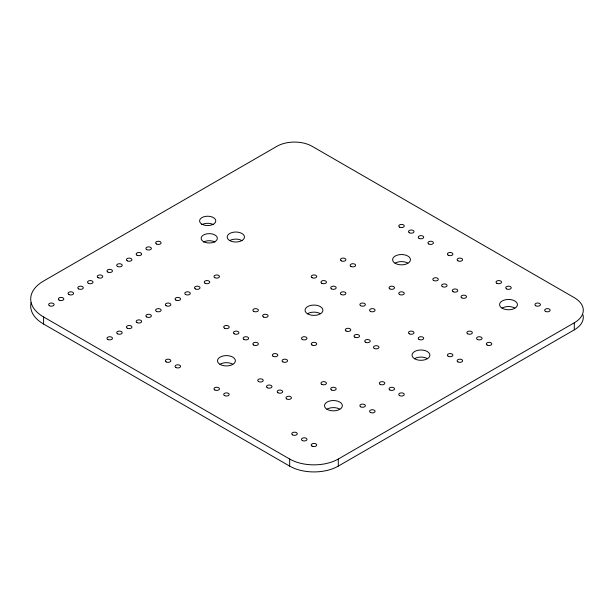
<?xml version="1.0" encoding="UTF-8"?>
<svg xmlns="http://www.w3.org/2000/svg" width="614" height="614" viewBox="0 0 614 614"><rect width="100%" height="100%" fill="white"/><g stroke="black" fill="none" stroke-linecap="round" stroke-linejoin="round"><path stroke-width="0.92" d="M43.602 316.97L289.662 459.034A34.392 19.855 0 0 0 338.291 459.034L574.29 322.78A30.754 17.76 0 0 0 574.29 297.667L312.058 146.27A24.798 14.314 0 0 0 276.991 146.27L43.602 281.012A44.039 25.427 0 0 0 43.602 316.97L43.602 324.046L289.662 466.11A34.392 19.855 0 0 0 338.291 466.11L574.29 329.856A30.754 17.76 0 0 0 583.039 314.982M574.29 322.78L574.29 329.856M338.291 459.034L338.291 466.11M289.662 459.034L289.662 466.11M229.69 240.558A8.665 5.004 0 0 0 244.18 238.316A8.665 5.004 0 0 0 233.573 232.192A8.665 5.004 0 0 0 229.69 240.558A8.665 5.004 0 0 1 241.939 240.558M43.602 324.046A44.039 25.427 0 0 1 31.076 302.748M502.183 308.036A8.941 5.165 0 0 1 514.824 308.036M395.193 263.107A8.941 5.165 0 0 1 407.834 263.107M414.642 358.576A8.941 5.165 0 0 1 427.29 358.576M307.652 313.647A8.941 5.165 0 0 1 320.301 313.647M327.108 409.116A8.941 5.165 0 0 1 339.749 409.116M220.119 364.186A8.941 5.165 0 0 1 232.76 364.186M201.945 224.655A8.12 4.689 0 0 1 213.426 224.655M203.495 242.069A8.12 4.689 0 0 1 214.977 242.069M502.183 308.259A8.941 5.165 0 0 0 517.141 305.949A8.941 5.165 0 0 0 506.189 299.624A8.941 5.165 0 0 0 502.183 308.259M395.193 263.337A8.941 5.165 0 0 0 410.152 261.019A8.941 5.165 0 0 0 399.2 254.703A8.941 5.165 0 0 0 395.193 263.337M414.642 358.799A8.941 5.165 0 0 0 429.6 356.481A8.941 5.165 0 0 0 418.648 350.164A8.941 5.165 0 0 0 414.642 358.799M307.652 313.877A8.941 5.165 0 0 0 322.611 311.559A8.941 5.165 0 0 0 311.659 305.242A8.941 5.165 0 0 0 307.652 313.877M327.108 409.338A8.941 5.165 0 0 0 342.067 407.021A8.941 5.165 0 0 0 331.115 400.704A8.941 5.165 0 0 0 327.108 409.338M220.119 364.417A8.941 5.165 0 0 0 235.078 362.099A8.941 5.165 0 0 0 224.125 355.775A8.941 5.165 0 0 0 220.119 364.417M201.945 224.202A8.12 4.689 0 0 0 215.522 222.107A8.12 4.689 0 0 0 205.583 216.366A8.12 4.689 0 0 0 201.945 224.202M203.495 241.624A8.12 4.689 0 0 0 217.08 239.521A8.12 4.689 0 0 0 207.133 233.788A8.12 4.689 0 0 0 203.495 241.624M433.607 280.46A2.748 1.589 0 0 0 438.212 279.754A2.748 1.589 0 0 0 434.842 277.804A2.748 1.589 0 0 0 433.607 280.46M442.364 286.638A2.748 1.589 0 0 0 446.969 285.924A2.748 1.589 0 0 0 443.6 283.983A2.748 1.589 0 0 0 442.364 286.638M453.063 291.696A2.748 1.589 0 0 0 457.668 290.982A2.748 1.589 0 0 0 454.299 289.033A2.748 1.589 0 0 0 453.063 291.696M461.82 297.874A2.748 1.589 0 0 0 466.417 297.161A2.748 1.589 0 0 0 463.048 295.211A2.748 1.589 0 0 0 461.82 297.874M258.532 381.54A2.748 1.589 0 0 0 263.137 380.826A2.748 1.589 0 0 0 259.768 378.884A2.748 1.589 0 0 0 258.532 381.54M267.29 387.718A2.748 1.589 0 0 0 271.895 387.004A2.748 1.589 0 0 0 268.525 385.062A2.748 1.589 0 0 0 267.29 387.718M277.988 392.776A2.748 1.589 0 0 0 282.593 392.062A2.748 1.589 0 0 0 279.224 390.113A2.748 1.589 0 0 0 277.988 392.776M286.746 398.946A2.748 1.589 0 0 0 291.343 398.24A2.748 1.589 0 0 0 287.974 396.291A2.748 1.589 0 0 0 286.746 398.946M214.77 277.658A2.748 1.589 0 0 0 219.367 276.945A2.748 1.589 0 0 0 215.998 274.995A2.748 1.589 0 0 0 214.77 277.658M205.038 283.269A2.748 1.589 0 0 0 209.643 282.555A2.748 1.589 0 0 0 206.273 280.613A2.748 1.589 0 0 0 205.038 283.269M195.313 288.887A2.748 1.589 0 0 0 199.918 288.173A2.748 1.589 0 0 0 196.549 286.231A2.748 1.589 0 0 0 195.313 288.887M185.589 294.505A2.748 1.589 0 0 0 190.194 293.791A2.748 1.589 0 0 0 186.825 291.842A2.748 1.589 0 0 0 185.589 294.505M175.865 300.116A2.748 1.589 0 0 0 180.462 299.402A2.748 1.589 0 0 0 177.093 297.46A2.748 1.589 0 0 0 175.865 300.116M166.133 305.734A2.748 1.589 0 0 0 170.738 305.02A2.748 1.589 0 0 0 167.369 303.078A2.748 1.589 0 0 0 166.133 305.734M156.409 311.352A2.748 1.589 0 0 0 161.014 310.638A2.748 1.589 0 0 0 157.644 308.688A2.748 1.589 0 0 0 156.409 311.352M146.685 316.962A2.748 1.589 0 0 0 151.282 316.248A2.748 1.589 0 0 0 147.913 314.307A2.748 1.589 0 0 0 146.685 316.962M136.953 322.58A2.748 1.589 0 0 0 141.558 321.866A2.748 1.589 0 0 0 138.188 319.925A2.748 1.589 0 0 0 136.953 322.58M127.228 328.191A2.748 1.589 0 0 0 131.833 327.485A2.748 1.589 0 0 0 128.464 325.535A2.748 1.589 0 0 0 127.228 328.191M117.504 333.809A2.748 1.589 0 0 0 122.109 333.095A2.748 1.589 0 0 0 118.74 331.153A2.748 1.589 0 0 0 117.504 333.809M107.78 339.427A2.748 1.589 0 0 0 112.377 338.713A2.748 1.589 0 0 0 109.008 336.771A2.748 1.589 0 0 0 107.78 339.427M49.419 305.734A2.748 1.589 0 0 0 54.024 305.02A2.748 1.589 0 0 0 50.655 303.078A2.748 1.589 0 0 0 49.419 305.734M59.144 300.116A2.748 1.589 0 0 0 63.749 299.402A2.748 1.589 0 0 0 60.379 297.46A2.748 1.589 0 0 0 59.144 300.116M68.875 294.505A2.748 1.589 0 0 0 73.473 293.791A2.748 1.589 0 0 0 70.103 291.842A2.748 1.589 0 0 0 68.875 294.505M78.6 288.887A2.748 1.589 0 0 0 83.197 288.173A2.748 1.589 0 0 0 79.828 286.231A2.748 1.589 0 0 0 78.6 288.887M88.324 283.269A2.748 1.589 0 0 0 92.929 282.555A2.748 1.589 0 0 0 89.56 280.613A2.748 1.589 0 0 0 88.324 283.269M98.048 277.658A2.748 1.589 0 0 0 102.653 276.945A2.748 1.589 0 0 0 99.284 274.995A2.748 1.589 0 0 0 98.048 277.658M107.78 272.04A2.748 1.589 0 0 0 112.377 271.327A2.748 1.589 0 0 0 109.008 269.385A2.748 1.589 0 0 0 107.78 272.04M117.504 266.422A2.748 1.589 0 0 0 122.109 265.708A2.748 1.589 0 0 0 118.74 263.767A2.748 1.589 0 0 0 117.504 266.422M127.228 260.812A2.748 1.589 0 0 0 131.833 260.098A2.748 1.589 0 0 0 128.464 258.149A2.748 1.589 0 0 0 127.228 260.812M136.953 255.194A2.748 1.589 0 0 0 141.558 254.48A2.748 1.589 0 0 0 138.188 252.538A2.748 1.589 0 0 0 136.953 255.194M146.685 249.576A2.748 1.589 0 0 0 151.282 248.87A2.748 1.589 0 0 0 147.913 246.92A2.748 1.589 0 0 0 146.685 249.576M156.409 243.965A2.748 1.589 0 0 0 161.014 243.251A2.748 1.589 0 0 0 157.644 241.302A2.748 1.589 0 0 0 156.409 243.965M346.073 331A2.748 1.589 0 0 0 350.678 330.294A2.748 1.589 0 0 0 347.309 328.344A2.748 1.589 0 0 0 346.073 331M354.823 337.178A2.748 1.589 0 0 0 359.428 336.464A2.748 1.589 0 0 0 356.059 334.523A2.748 1.589 0 0 0 354.823 337.178M365.522 342.236A2.748 1.589 0 0 0 370.127 341.522A2.748 1.589 0 0 0 366.758 339.573A2.748 1.589 0 0 0 365.522 342.236M374.279 348.407A2.748 1.589 0 0 0 378.884 347.701A2.748 1.589 0 0 0 375.515 345.751A2.748 1.589 0 0 0 374.279 348.407M399.568 227.119A2.748 1.589 0 0 0 404.173 226.405A2.748 1.589 0 0 0 400.804 224.455A2.748 1.589 0 0 0 399.568 227.119M409.292 232.729A2.748 1.589 0 0 0 413.897 232.023A2.748 1.589 0 0 0 410.528 230.073A2.748 1.589 0 0 0 409.292 232.729M428.749 243.965A2.748 1.589 0 0 0 433.346 243.251A2.748 1.589 0 0 0 429.977 241.302A2.748 1.589 0 0 0 428.749 243.965M419.024 238.347A2.748 1.589 0 0 0 423.622 237.633A2.748 1.589 0 0 0 420.252 235.692A2.748 1.589 0 0 0 419.024 238.347M487.102 345.037A2.748 1.589 0 0 0 491.707 344.331A2.748 1.589 0 0 0 488.337 342.382A2.748 1.589 0 0 0 487.102 345.037M496.833 283.269A2.748 1.589 0 0 0 501.431 282.555A2.748 1.589 0 0 0 498.061 280.613A2.748 1.589 0 0 0 496.833 283.269M535.738 305.734A2.748 1.589 0 0 0 540.343 305.02A2.748 1.589 0 0 0 536.974 303.078A2.748 1.589 0 0 0 535.738 305.734M467.653 333.809A2.748 1.589 0 0 0 472.258 333.095A2.748 1.589 0 0 0 468.889 331.153A2.748 1.589 0 0 0 467.653 333.809M341.207 260.812A2.748 1.589 0 0 0 345.812 260.098A2.748 1.589 0 0 0 342.443 258.149A2.748 1.589 0 0 0 341.207 260.812M545.462 311.352A2.748 1.589 0 0 0 550.067 310.638A2.748 1.589 0 0 0 546.698 308.688A2.748 1.589 0 0 0 545.462 311.352M399.568 294.505A2.748 1.589 0 0 0 404.173 293.791A2.748 1.589 0 0 0 400.804 291.842A2.748 1.589 0 0 0 399.568 294.505M506.558 288.887A2.748 1.589 0 0 0 511.163 288.173A2.748 1.589 0 0 0 507.793 286.231A2.748 1.589 0 0 0 506.558 288.887M350.939 266.422A2.748 1.589 0 0 0 355.537 265.708A2.748 1.589 0 0 0 352.167 263.767A2.748 1.589 0 0 0 350.939 266.422M448.197 255.194A2.748 1.589 0 0 0 452.802 254.48A2.748 1.589 0 0 0 449.433 252.538A2.748 1.589 0 0 0 448.197 255.194M457.929 260.812A2.748 1.589 0 0 0 462.526 260.098A2.748 1.589 0 0 0 459.157 258.149A2.748 1.589 0 0 0 457.929 260.812M389.844 288.887A2.748 1.589 0 0 0 394.441 288.173A2.748 1.589 0 0 0 391.072 286.231A2.748 1.589 0 0 0 389.844 288.887M477.377 339.427A2.748 1.589 0 0 0 481.982 338.713A2.748 1.589 0 0 0 478.613 336.771A2.748 1.589 0 0 0 477.377 339.427M312.027 277.658A2.748 1.589 0 0 0 316.632 276.945A2.748 1.589 0 0 0 313.263 274.995A2.748 1.589 0 0 0 312.027 277.658M321.759 283.269A2.748 1.589 0 0 0 326.356 282.555A2.748 1.589 0 0 0 322.987 280.613A2.748 1.589 0 0 0 321.759 283.269M341.207 294.505A2.748 1.589 0 0 0 345.812 293.791A2.748 1.589 0 0 0 342.443 291.842A2.748 1.589 0 0 0 341.207 294.505M331.483 288.887A2.748 1.589 0 0 0 336.088 288.173A2.748 1.589 0 0 0 332.719 286.231A2.748 1.589 0 0 0 331.483 288.887M399.568 395.577A2.748 1.589 0 0 0 404.173 394.871A2.748 1.589 0 0 0 400.804 392.922A2.748 1.589 0 0 0 399.568 395.577M409.292 333.809A2.748 1.589 0 0 0 413.897 333.095A2.748 1.589 0 0 0 410.528 331.153A2.748 1.589 0 0 0 409.292 333.809M448.197 356.273A2.748 1.589 0 0 0 452.802 355.56A2.748 1.589 0 0 0 449.433 353.618A2.748 1.589 0 0 0 448.197 356.273M380.112 384.349A2.748 1.589 0 0 0 384.717 383.635A2.748 1.589 0 0 0 381.348 381.693A2.748 1.589 0 0 0 380.112 384.349M253.674 311.352A2.748 1.589 0 0 0 258.271 310.638A2.748 1.589 0 0 0 254.902 308.688A2.748 1.589 0 0 0 253.674 311.352M457.929 361.884A2.748 1.589 0 0 0 462.526 361.178A2.748 1.589 0 0 0 459.157 359.228A2.748 1.589 0 0 0 457.929 361.884M312.027 345.037A2.748 1.589 0 0 0 316.632 344.331A2.748 1.589 0 0 0 313.263 342.382A2.748 1.589 0 0 0 312.027 345.037M419.024 339.427A2.748 1.589 0 0 0 423.622 338.713A2.748 1.589 0 0 0 420.252 336.771A2.748 1.589 0 0 0 419.024 339.427M263.398 316.962A2.748 1.589 0 0 0 268.003 316.248A2.748 1.589 0 0 0 264.634 314.307A2.748 1.589 0 0 0 263.398 316.962M360.664 305.734A2.748 1.589 0 0 0 365.269 305.02A2.748 1.589 0 0 0 361.899 303.078A2.748 1.589 0 0 0 360.664 305.734M370.388 311.352A2.748 1.589 0 0 0 374.993 310.638A2.748 1.589 0 0 0 371.623 308.688A2.748 1.589 0 0 0 370.388 311.352M302.303 339.427A2.748 1.589 0 0 0 306.908 338.713A2.748 1.589 0 0 0 303.539 336.771A2.748 1.589 0 0 0 302.303 339.427M389.844 389.967A2.748 1.589 0 0 0 394.441 389.253A2.748 1.589 0 0 0 391.072 387.304A2.748 1.589 0 0 0 389.844 389.967M224.494 328.191A2.748 1.589 0 0 0 229.099 327.485A2.748 1.589 0 0 0 225.729 325.535A2.748 1.589 0 0 0 224.494 328.191M234.218 333.809A2.748 1.589 0 0 0 238.823 333.095A2.748 1.589 0 0 0 235.454 331.153A2.748 1.589 0 0 0 234.218 333.809M253.674 345.037A2.748 1.589 0 0 0 258.271 344.331A2.748 1.589 0 0 0 254.902 342.382A2.748 1.589 0 0 0 253.674 345.037M243.95 339.427A2.748 1.589 0 0 0 248.547 338.713A2.748 1.589 0 0 0 245.178 336.771A2.748 1.589 0 0 0 243.95 339.427M312.027 446.117A2.748 1.589 0 0 0 316.632 445.403A2.748 1.589 0 0 0 313.263 443.461A2.748 1.589 0 0 0 312.027 446.117M321.759 384.349A2.748 1.589 0 0 0 326.356 383.635A2.748 1.589 0 0 0 322.987 381.693A2.748 1.589 0 0 0 321.759 384.349M360.664 406.813A2.748 1.589 0 0 0 365.269 406.1A2.748 1.589 0 0 0 361.899 404.15A2.748 1.589 0 0 0 360.664 406.813M292.579 434.889A2.748 1.589 0 0 0 297.184 434.175A2.748 1.589 0 0 0 293.814 432.233A2.748 1.589 0 0 0 292.579 434.889M166.133 361.884A2.748 1.589 0 0 0 170.738 361.178A2.748 1.589 0 0 0 167.369 359.228A2.748 1.589 0 0 0 166.133 361.884M370.388 412.424A2.748 1.589 0 0 0 374.993 411.718A2.748 1.589 0 0 0 371.623 409.768A2.748 1.589 0 0 0 370.388 412.424M224.494 395.577A2.748 1.589 0 0 0 229.099 394.871A2.748 1.589 0 0 0 225.729 392.922A2.748 1.589 0 0 0 224.494 395.577M331.483 389.967A2.748 1.589 0 0 0 336.088 389.253A2.748 1.589 0 0 0 332.719 387.304A2.748 1.589 0 0 0 331.483 389.967M175.865 367.502A2.748 1.589 0 0 0 180.462 366.788A2.748 1.589 0 0 0 177.093 364.846A2.748 1.589 0 0 0 175.865 367.502M273.123 356.273A2.748 1.589 0 0 0 277.728 355.56A2.748 1.589 0 0 0 274.358 353.618A2.748 1.589 0 0 0 273.123 356.273M282.854 361.884A2.748 1.589 0 0 0 287.452 361.178A2.748 1.589 0 0 0 284.082 359.228A2.748 1.589 0 0 0 282.854 361.884M214.77 389.967A2.748 1.589 0 0 0 219.367 389.253A2.748 1.589 0 0 0 215.998 387.304A2.748 1.589 0 0 0 214.77 389.967M302.303 440.507A2.748 1.589 0 0 0 306.908 439.793A2.748 1.589 0 0 0 303.539 437.843A2.748 1.589 0 0 0 302.303 440.507"/></g></svg>
